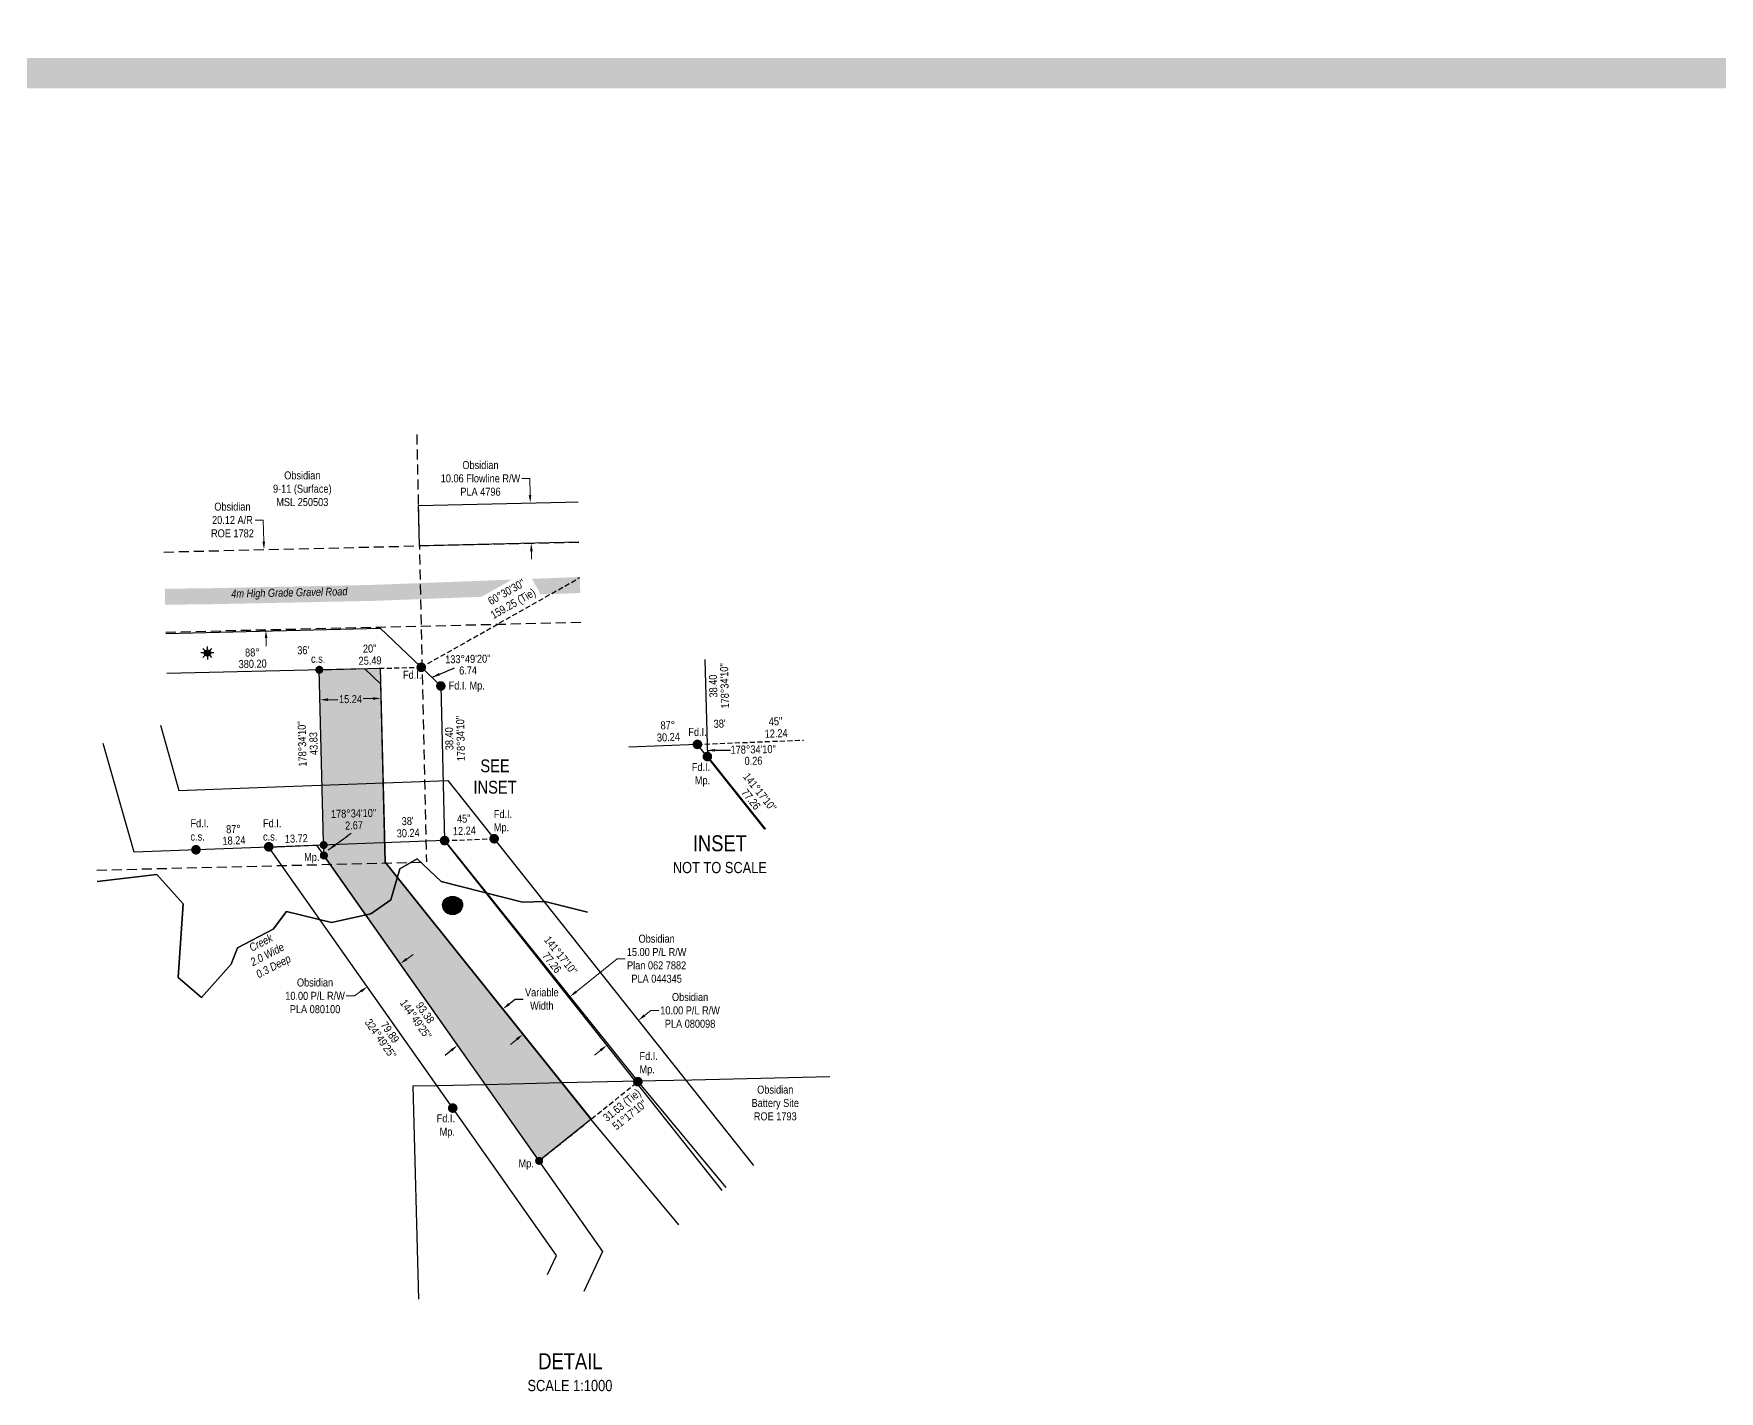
# Model space of a CAD drawing. Extents: x 617261 to 625157, y 5887535 to 5892459.
# Drawn here: x 620945 to 623051, y 5887535 to 5889232 of the extents above; entities that cross this region are included whole.
import ezdxf
from ezdxf.enums import TextEntityAlignment as Align

# ---------------------------------------------------------------- set-up
doc = ezdxf.new("R2010")
doc.units = 0
doc.header["$LTSCALE"] = 5
doc.header["$PDSIZE"] = 0.5
for name, pattern in [('foc-ACCESSROAD', [3.75, 2.5, -1.25]), ('foc-TIELINE', [1.875, 1.25, -0.625]), ('foc-TRAV', [1.875, 1.25, -0.625])]:
    doc.linetypes.add(name, pattern=pattern)
doc.layers.get('Defpoints').update_dxf_attribs({"color": 9})
for name, color, linetype in [('AS-ROADS', 254, 'Continuous'), ('C-AR', 13, 'foc-ACCESSROAD'), ('C-RW', 13, 'Continuous'), ('C-WS', 13, 'foc-ACCESSROAD'), ('C-WS-S', 8, 'Continuous'), ('DETAIL-T', 7, 'Continuous'), ('L-BD', 7, 'Continuous'), ('L-MON', 1, 'Continuous'), ('L-TIE', 7, 'foc-TIELINE'), ('P-CROSSINGS', 250, 'Continuous'), ('P-PROPOSED', 10, 'Continuous'), ('P-PROPOSED-H', 21, 'Continuous'), ('P-TRAV', 4, 'foc-TRAV'), ('P-TXT', 4, 'Continuous'), ('T-CREEK', 160, 'Continuous'), ('T-WATER-T', 170, 'Continuous')]:
    doc.layers.add(name, color=color, linetype=linetype)
for name, color, linetype, lineweight in [('C-AR-T', 13, 'Continuous', 9), ('C-RW-T', 13, 'Continuous', 9), ('C-WS-T', 13, 'Continuous', 9), ('T-TEXT', 48, 'Continuous', 18)]:
    doc.layers.add(name, color=color, linetype=linetype, lineweight=lineweight)
doc.layers.add('DISCLAIMER', color=7, linetype='Continuous', plot=False)
doc.styles.add('80CG', font='ARIALN.TTF', dxfattribs={"height": 10})
doc.styles.add('80L', font='ARIALN.TTF', dxfattribs={"height": 10})
doc.styles.add('Crossing', font='ARIALN.TTF', dxfattribs={"height": 10})
doc.styles.add('foc-LtypeFont', font='ARIALN.TTF', dxfattribs={"height": 7.35})
doc.linetypes.add('foc-TOPO-flowdirection-NOLINE', pattern='A,0,[">",foc-LtypeFont,S=0.3,R=0,X=0,Y=-0.945],-20,[">",foc-LtypeFont,S=0.3,R=0,X=0,Y=-0.945],0', length=20)
doc.dimstyles.new('Compass 5 000', dxfattribs={"dimscale": 5, "dimtxt": 9, "dimasz": 2, "dimexe": 0.2, "dimexo": 0.0625, "dimgap": 0.5, "dimtad": 0, "dimtih": 1, "dimtoh": 1, "dimzin": 0, "dimdsep": 46, "dimtxsty": '80CG', "dimcen": 0.1, "dimse1": 1, "dimse2": 1, "dimclrd": 256, "dimclrt": 256, "dimaunit": 1, "dimadec": 4, "dimazin": 0, "dimtfac": 0.06, "dimtofl": 0, "dimtmove": 0, "dimatfit": 1, "dimfxl": 0.2, "dimtolj": 1, "dimtzin": 0, "dimlwd": -1, "dimarcsym": 0})

# ---------------------------------------------------------------- blocks, each defined once
blk = doc.blocks.new('*D40')
at = {"layer": 'C-AR-T', "transparency": 16777216}
for p, q in [((621232, 5888623.8), (621222, 5888623.8)), ((621232.7, 5888596.9), (621232, 5888623.8)), ((621235.5, 5888476.3), (621235.8, 5888466.3))]:
    blk.add_line(p, q, dxfattribs=at)
for points in [[(621234.3, 5888596.9), (621231, 5888596.8), (621232.9, 5888586.9)], [(621237.2, 5888476.4), (621233.9, 5888476.3), (621235.3, 5888486.3)]]:
    blk.add_solid(points, dxfattribs=at)
at = {"layer": 'Defpoints', "color": 0, "transparency": 16777216}
for p in [(621231.8, 5888586.8), (621232.9, 5888586.9), (621234.1, 5888486.3)]:
    blk.add_point(p, dxfattribs=at)
at = {"layer": 'C-AR-T', "transparency": 16777216, "insert": (621193.5, 5888623.8), "char_height": 10, "attachment_point": 5, "style": '80CG', "bg_fill": 3, "box_fill_scale": 1.1, "bg_fill_color": 256, "bg_fill_true_color": 13158600, "bg_fill_transparency": 0}
blk.add_mtext('\\A1;Obsidian\\P20.12 A/R\\PROE 1782', dxfattribs=at)
blk = doc.blocks.new('*D41')
at = {"layer": 'C-RW-T', "transparency": 16777216}
for p, q in [((621708.4, 5888004.8), (621716.3, 5888011)), ((621716.3, 5888011), (621726.3, 5888011)), ((621653.6, 5887961.3), (621645.8, 5887955.1))]:
    blk.add_line(p, q, dxfattribs=at)
for points in [[(621707.4, 5888006.1), (621709.5, 5888003.5), (621700.6, 5887998.6)], [(621652.6, 5887962.6), (621654.6, 5887960), (621661.4, 5887967.5)]]:
    blk.add_solid(points, dxfattribs=at)
at = {"layer": 'Defpoints', "color": 0, "transparency": 16777216}
for p in [(621700.6, 5887998.6), (621708.3, 5887988.9), (621669.2, 5887957.8)]:
    blk.add_point(p, dxfattribs=at)
at = {"layer": 'C-RW-T', "transparency": 16777216, "insert": (621765.3, 5888011), "char_height": 10, "attachment_point": 5, "style": '80CG'}
blk.add_mtext('\\A1;Obsidian\\P10.00 P/L R/W\\PPLA 080098', dxfattribs=at)
blk = doc.blocks.new('*D42')
at = {"layer": 'C-RW-T', "transparency": 16777216}
for p, q in [((621411.2, 5888075.2), (621419.4, 5888081)), ((621345.8, 5888029.2), (621335.8, 5888029.2)), ((621354, 5888034.9), (621345.8, 5888029.2))]:
    blk.add_line(p, q, dxfattribs=at)
for points in [[(621410.3, 5888076.6), (621412.2, 5888073.9), (621403, 5888069.5)], [(621353, 5888036.3), (621355, 5888033.6), (621362.2, 5888040.7)]]:
    blk.add_solid(points, dxfattribs=at)
at = {"layer": 'Defpoints', "color": 0, "transparency": 16777216}
for p in [(621404.6, 5888067.3), (621362.2, 5888040.7), (621363.7, 5888038.5)]:
    blk.add_point(p, dxfattribs=at)
at = {"layer": 'C-RW-T', "transparency": 16777216, "insert": (621296.7, 5888029.2), "char_height": 10, "attachment_point": 5, "style": '80CG'}
blk.add_mtext('\\A1;Obsidian\\P10.00 P/L R/W\\PPLA 080100', dxfattribs=at)
blk = doc.blocks.new('*D43')
at = {"layer": 'C-RW-T', "transparency": 16777216}
for p, q in [((621622.8, 5888034.3), (621674.4, 5888075.6)), ((621674.4, 5888075.6), (621684.4, 5888075.6)), ((621548.7, 5887974.9), (621540.9, 5887968.6))]:
    blk.add_line(p, q, dxfattribs=at)
for points in [[(621621.8, 5888035.6), (621623.8, 5888033), (621615, 5888028)], [(621547.6, 5887976.2), (621549.7, 5887973.6), (621556.5, 5887981.1)]]:
    blk.add_solid(points, dxfattribs=at)
at = {"layer": 'Defpoints', "color": 0, "transparency": 16777216}
for p in [(621571.1, 5888082.8), (621512.6, 5888035.9), (621615, 5888028)]:
    blk.add_point(p, dxfattribs=at)
at = {"layer": 'C-RW-T', "transparency": 16777216, "insert": (621723.5, 5888075.6), "char_height": 10, "attachment_point": 5, "style": '80CG'}
blk.add_mtext('\\A1;Obsidian\\P15.00 P/L R/W\\PPlan 062 7882\\PPLA 044345', dxfattribs=at)
blk = doc.blocks.new('*D44')
at = {"layer": 'C-RW-T', "transparency": 16777216}
for p, q in [((621564.9, 5888675.8), (621554.9, 5888675.8)), ((621565.4, 5888655.2), (621564.9, 5888675.8)), ((621567.1, 5888584.9), (621567.3, 5888574.9))]:
    blk.add_line(p, q, dxfattribs=at)
for points in [[(621567, 5888655.2), (621563.7, 5888655.2), (621565.6, 5888645.2)], [(621568.7, 5888584.9), (621565.4, 5888584.9), (621566.8, 5888594.9)]]:
    blk.add_solid(points, dxfattribs=at)
at = {"layer": 'Defpoints', "color": 0, "transparency": 16777216}
for p in [(621537.9, 5888644.5), (621565.6, 5888645.2), (621539.1, 5888594.2)]:
    blk.add_point(p, dxfattribs=at)
at = {"layer": 'C-RW-T', "transparency": 16777216, "insert": (621503.4, 5888675.8), "char_height": 10, "attachment_point": 5, "style": '80CG'}
blk.add_mtext('\\A1;Obsidian\\P10.06 Flowline R/W\\PPLA 4796', dxfattribs=at)
blk = doc.blocks.new('xing2')
h = blk.add_hatch(color=50)
h.dxf.hatch_style = 1
edge = h.paths.add_edge_path()
edge.add_ellipse((0, 0), major_axis=(-12.5, 0), ratio=0.816297, start_angle=0, end_angle=360)
h = blk.add_hatch(color=250)
h.dxf.hatch_style = 1
edge = h.paths.add_edge_path()
edge.add_ellipse((0, -2), major_axis=(-12.5, 0), ratio=0.816297, start_angle=0, end_angle=180)
edge.add_line((12.5, -2), (12.5, 0))
edge.add_ellipse((0, 0), major_axis=(-12.5, 0), ratio=0.816297, start_angle=0, end_angle=180, ccw=False)
edge.add_line((-12.5, 0), (-12.5, -2))
at = {"color": 250}
blk.add_ellipse((0, 0), major_axis=(-12.5, 0), ratio=0.816297, dxfattribs=at)
blk.add_ellipse((0, -2), major_axis=(-12.5, 0), ratio=0.816297, start_param=0, end_param=3.141593, dxfattribs=at)
at = {"color": 250, "style": 'Crossing'}
blk.add_attdef('CROSSING', text='', height=9, dxfattribs=at).set_placement((0.1, 0), align=Align.MIDDLE_CENTER)
at = {"color": 250, "style": 'Crossing', "flags": 1}
for tag, p in [('OWNER', (0.1, -12.5)), ('DESCRIPTION', (0.1, -25.8)), ('LOCATION', (0.1, -39.3)), ('DWG_REF', (0.1, -52.8))]:
    blk.add_attdef(tag, text='', height=9, dxfattribs=at).set_placement(p, align=Align.MIDDLE_CENTER)
blk = doc.blocks.new('GAS')
h = blk.add_hatch(color=255)
h.dxf.hatch_style = 1
edge = h.paths.add_edge_path()
edge.add_arc((0, 0), 0.9, 0, 360)
for p, q in [((-0.81, 0), (-1.62, 0)), ((-0.57, 0.57), (-1.14, 1.14)), ((0, 0.81), (0, 1.62)), ((0.57, 0.57), (1.14, 1.14)), ((1.62, 0), (0.81, 0)), ((-0.57, -0.57), (-1.14, -1.14)), ((0, -0.81), (0, -1.62)), ((1.14, -1.14), (0.57, -0.57))]:
    blk.add_line(p, q)
blk.add_circle((0, 0), 0.8)
blk = doc.blocks.new('fdia')
at = {"color": 255, "const_width": 1}
blk.add_lwpolyline([(-0.5, 0, 1), (0.5, 0, 1)], format="xyb", close=True, dxfattribs=at)
blk = doc.blocks.new('Fdiaa')
blk.add_blockref('fdia', (0, 0))
blk = doc.blocks.new('fdib')
at = {"color": 1, "const_width": 1.6}
blk.add_lwpolyline([(-0.4, 0, 1), (0.4, 0, 1)], format="xyb", close=True, dxfattribs=at)
at = {"color": 1}
blk.add_circle((0, 0), 0.8, dxfattribs=at)
blk = doc.blocks.new('Fdibb')
blk.add_blockref('fdib', (0, 0))
blk = doc.blocks.new('fdicc')
for name in ['Fdibb', 'Fdiaa']:
    blk.add_blockref(name, (0, 0))
blk = doc.blocks.new('FDI')
blk.add_blockref('fdicc', (0, 0))
blk = doc.blocks.new('PLIA')
at = {"color": 255, "const_width": 1}
blk.add_lwpolyline([(-0.5, 0, 1), (0.5, 0, 1)], format="xyb", close=True, dxfattribs=at)
blk = doc.blocks.new('PLIAA')
blk.add_blockref('PLIA', (0, 0))
blk = doc.blocks.new('PLIB')
at = {"color": 1}
blk.add_circle((0, 0), 0.8, dxfattribs=at)
blk = doc.blocks.new('PLIBB')
blk.add_blockref('PLIB', (0, 0))
blk = doc.blocks.new('PLICC')
for name in ['PLIAA', 'PLIBB']:
    blk.add_blockref(name, (0, 0))
blk = doc.blocks.new('PLI')
blk.add_blockref('PLICC', (0, 0))
blk = doc.blocks.new('*D52')
at = {"layer": 'C-AR', "transparency": 16777216}
for p, q in [((621312.9, 5888399.3), (621325.1, 5888399.6)), ((621369.1, 5888400.7), (621357, 5888400.4))]:
    blk.add_line(p, q, dxfattribs=at)
for points in [[(621312.9, 5888401), (621313, 5888397.7), (621303, 5888399.1)], [(621369.1, 5888402.4), (621369.1, 5888399.1), (621379.1, 5888401)]]:
    blk.add_solid(points, dxfattribs=at)
at = {"layer": 'Defpoints', "color": 0, "transparency": 16777216}
for p in [(621303, 5888399.1), (621303, 5888395.4), (621379.2, 5888397.3)]:
    blk.add_point(p, dxfattribs=at)
at = {"layer": 'C-AR', "transparency": 16777216, "insert": (621341, 5888400), "char_height": 10, "attachment_point": 5, "style": '80CG'}
blk.add_mtext('\\A1;15.24', dxfattribs=at)
blk = doc.blocks.new('*D53')
at = {"layer": 'Defpoints', "color": 0, "transparency": 16777216}
for p in [(621531.2, 5888012.7), (621531.2, 5888012.7), (621474.7, 5887967.4)]:
    blk.add_point(p, dxfattribs=at)
at = {"layer": 'P-TXT', "transparency": 16777216}
for p, q in [((621539, 5888018.9), (621546.8, 5888025.2)), ((621546.8, 5888025.2), (621556.8, 5888025.2)), ((621466.9, 5887961.1), (621459.1, 5887954.9))]:
    blk.add_line(p, q, dxfattribs=at)
for points in [[(621538, 5888020.2), (621540.1, 5888017.6), (621531.2, 5888012.7)], [(621465.8, 5887962.4), (621467.9, 5887959.8), (621474.7, 5887967.4)]]:
    blk.add_solid(points, dxfattribs=at)
at = {"layer": 'P-TXT', "transparency": 16777216, "insert": (621580.1, 5888025.2), "char_height": 10, "attachment_point": 5, "style": '80CG'}
blk.add_mtext('\\A1;Variable\\PWidth', dxfattribs=at)
blk = doc.blocks.new('Disclaimer_Legal')
at = {"layer": 'DISCLAIMER', "color": 254, "flags": 128}
blk.add_lwpolyline([(-3612.9, -1104.6, 37.5, 37.5, 0), (4096.1, -1104.6, 37.5, 37.5, 0.414214), (4171.1, -1029.6, 37.5, 37.5, 0), (4171.1, 2078.7, 37.5, 0, 0.414214), (4096.1, 2153.7, 0, 0, 0), (-3612.9, 2153.7, 0, 0, 0.414214), (-3687.9, 2078.7, 0, 0, 0), (-3687.9, -1029.6, 0, 37.5, 0.414214)], format="xyseb", close=True, dxfattribs=at)

msp = doc.modelspace()

# ---------------------------------------------------------------- hatches: boundary and pattern name
at = {"layer": 'P-PROPOSED-H'}
h = msp.add_hatch(color=256, dxfattribs=at)
h.dxf.hatch_style = 1
h.paths.add_polyline_path([(621378.164, 5888438.53), (621384.219, 5888196.121), (621641.557, 5887875.072), (621576.698, 5887823.083), (621307.811, 5888204.587), (621302.014, 5888436.677)])

# ---------------------------------------------------------------- linework, layer by layer
at = {"layer": 'AS-ROADS', "const_width": 19.993, "flags": 128}
msp.add_lwpolyline([(621109.261, 5888528.025), (621158.957, 5888528.452), (621369.902, 5888532.802), (621627.801, 5888542.61)], dxfattribs=at)
at = {"layer": 'C-RW', "flags": 128}
for points in [[(621626.511, 5888596.326), (621427.095, 5888591.533), (621425.894, 5888641.857), (621609.551, 5888646.266), (621625.302, 5888646.644)], [(621110.367, 5888482.007), (621378.234, 5888488.528), (621453.888, 5888416.434), (621458.576, 5888223.266), (621699.906, 5887922.008), (621810.161, 5887789.734)], [(621751.411, 5887743.124), (621641.85, 5887874.566), (621384.242, 5888196.146), (621378.835, 5888418.915), (621358.747, 5888438.058), (621111.569, 5888432.041)], [(621783.95, 5888449.714), (621786.897, 5888328.277), (621859.754, 5888237.328)], [(621103.497, 5888367.306), (621126.695, 5888286.002), (621236.159, 5888290.047), (621462.722, 5888298.419), (621844.609, 5887817.064)], [(621805.472, 5887786.014), (621458.537, 5888223.277), (621238.927, 5888215.162), (621070.754, 5888208.948), (621032.053, 5888344.588)], [(621858.695, 5888237.328), (621774.511, 5888343.431), (621688.964, 5888339.914)], [(621587.178, 5887681.195), (621598.355, 5887704.91), (621468.747, 5887888.982), (621239.075, 5888215.168), (621298.654, 5888217.369), (621509.615, 5887917.758), (621655.965, 5887709.908), (621632.383, 5887659.869)], [(621426.218, 5887650.28), (621419.501, 5887916.667), (621449.308, 5887917.112), (621509.397, 5887918.509), (621605.285, 5887920.797), (621699.587, 5887922.958), (621767.384, 5887924.45), (621939.936, 5887928.316)]]:
    msp.add_lwpolyline(points, dxfattribs=at)
at = {"layer": 'C-WS', "flags": 128}
for points in [[(621423.757, 5888730.827), (621435.892, 5888196.507)], [(621107.919, 5888583.857), (621626.511, 5888596.324)], [(621628.928, 5888495.702), (621429.502, 5888490.914), (621377.846, 5888489.672), (621110.334, 5888483.4)], [(621024.144, 5888186.386), (621435.892, 5888196.507)]]:
    msp.add_lwpolyline(points, dxfattribs=at)
at = {"layer": 'L-TIE', "flags": 128}
for points in [[(621429.392, 5888439.777), (621627.579, 5888551.871)], [(621576.421, 5887822.878), (621700.057, 5887921.962)]]:
    msp.add_lwpolyline(points, dxfattribs=at)
at = {"layer": 'P-PROPOSED'}
msp.add_lwpolyline([(621378.164, 5888438.53), (621384.219, 5888196.121), (621641.557, 5887875.072), (621576.698, 5887823.083), (621307.811, 5888204.587), (621302.014, 5888436.677)], close=True, dxfattribs=at)
at = {"layer": 'P-TRAV', "flags": 128}
for points in [[(621376.917, 5888438.5), (621429.392, 5888439.777)], [(621774.511, 5888343.431), (621906.917, 5888348.874)], [(621458.537, 5888223.277), (621520.519, 5888225.568)]]:
    msp.add_lwpolyline(points, dxfattribs=at)
at = {"layer": 'T-CREEK', "flags": 128}
msp.add_lwpolyline([(621024.493, 5888172.004), (621099.022, 5888180.837), (621132.062, 5888144.132), (621125.727, 5888052.292), (621154.627, 5888027.117), (621192.072, 5888069.017), (621199.762, 5888089.407), (621244.272, 5888112.517), (621261.052, 5888134.747), (621317.102, 5888120.867), (621366.567, 5888131.522), (621391.372, 5888149.302), (621402.677, 5888187.932), (621424.307, 5888200.572), (621454.407, 5888172.002), (621555.902, 5888146.377), (621583.667, 5888147.117), (621637.197, 5888133.837)], dxfattribs=at)
at = {"layer": 'T-CREEK', "linetype": 'foc-TOPO-flowdirection-NOLINE', "flags": 128}
msp.add_lwpolyline([(621637.197, 5888133.837), (621583.667, 5888147.117), (621555.902, 5888146.377), (621454.407, 5888172.002), (621424.307, 5888200.572), (621402.677, 5888187.932), (621391.372, 5888149.302), (621366.567, 5888131.522), (621317.102, 5888120.867), (621261.052, 5888134.747), (621244.272, 5888112.517), (621199.762, 5888089.407), (621192.072, 5888069.017), (621154.627, 5888027.117), (621125.727, 5888052.292), (621132.062, 5888144.132), (621099.022, 5888180.837), (621024.493, 5888172.004)], dxfattribs=at)

# ---------------------------------------------------------------- block references
at = {"layer": 'Defpoints'}
msp.add_blockref('Disclaimer_Legal', (620967.596, 5890286.799), dxfattribs=at)
at = {"layer": 'L-MON'}
for name, p, xscale, yscale, zscale in [('PLI', (621302.014, 5888436.677), 4.998212649999997, 4.998212649999997, 4.998212649999997), ('FDI', (621429.392, 5888439.777), 4.998212649999997, 4.998212649999997, 4.998212649999997), ('FDI', (621453.888, 5888416.434), 4.998212649999997, 4.998212649999997, 4.998212649999997), ('FDI', (621774.511, 5888343.431), 4.99821265, 4.99821265, 4.99821265), ('FDI', (621786.897, 5888328.277), 4.99821265, 4.99821265, 4.99821265), ('FDI', (621458.537, 5888223.277), 4.99821265, 4.99821265, 4.99821265), ('FDI', (621520.519, 5888225.568), 4.998212649999997, 4.998212649999997, 4.998212649999997), ('FDI', (621147.922, 5888211.787), 4.998212649999997, 4.998212649999997, 4.998212649999997), ('FDI', (621238.857, 5888215.477), 4.998212649999997, 4.998212649999997, 4.998212649999997), ('PLI', (621307.484, 5888217.696), 4.998212649999997, 4.998212649999997, 4.998212649999997), ('PLI', (621307.782, 5888204.592), 4.998212649999997, 4.998212649999997, 4.998212649999997), ('FDI', (621700.057, 5887921.962), 4.998212649999997, 4.998212649999997, 4.998212649999997), ('FDI', (621468.747, 5887888.982), 4.998212649999997, 4.998212649999997, 4.998212649999997), ('PLI', (621576.682, 5887823.062), 4.998212649999997, 4.998212649999997, 4.998212649999997)]:
    msp.add_blockref(name, p, dxfattribs=dict(at, xscale=xscale, yscale=yscale, zscale=zscale))
at = {"layer": 'P-CROSSINGS', "xscale": 0.99964253, "yscale": 0.99964253, "zscale": 0.99964253}
msp.add_blockref('xing2', (621468.571, 5888143.338), dxfattribs=at).add_auto_attribs({'CROSSING': 'X1'})

# ---------------------------------------------------------------- texts
at = {"layer": 'C-WS-T', "insert": (621871.745, 5887895.295), "char_height": 10, "width": 78.99495, "attachment_point": 5, "style": '80CG'}
msp.add_mtext('\\A1;Obsidian\\PBattery Site\\PROE 1793', dxfattribs=at)
at = {"layer": 'DETAIL-T', "color": 3, "style": '80CG'}
for s, insert, char_height, width, attachment_point in [('SEE\\PINSET', (621521.646, 5888303.204), 16, 63.63613, 5), ('INSET\\P{\\H0.7x;NOT TO SCALE}', (621802.518, 5888206.119), 19.99285, 116.93308, 5), ('\\pi74.104;DETAIL\\P\\pi60.627;{\\H0.7x;SCALE 1:1000}', (621501.52, 5887582.646), 20, 225.8342, 1)]:
    msp.add_mtext(s, dxfattribs=dict(at, insert=insert, char_height=char_height, width=width, attachment_point=attachment_point))
at = {"layer": 'L-BD', "style": '80L'}
for s, height, rotation, p in [('88°', 9.9964, 1.383, (621218.408, 5888458.373)), ("36'", 9.9964, 1.4093, (621281.932, 5888461.17)), ("20''", 9.9964, 1.4093, (621365.065, 5888463.193)), ('380.20', 9.9964, 1.383, (621218.752, 5888444.133)), ('25.49', 9.9964, 1.4093, (621365.434, 5888448.203)), ("133°49'20''", 9.99643, 1.007739, (621487.703, 5888450.211)), ('6.74', 9.9964, 1.007739, (621487.953, 5888435.968)), ("178°34'10''", 9.99643, 91.4309, (621808.375, 5888416.666)), ('38.40', 9.9964, 91.4309, (621794.135, 5888416.31)), ("178°34'10''", 9.99643, 91.4309, (621478.581, 5888350.858)), ("38'", 9.9964, 2.3542, (621802.291, 5888369.368)), ("45''", 9.9964, 2.3542, (621872.256, 5888372.245)), ("178°34'10''", 9.99643, 91.4309, (621280.577, 5888344.102)), ('43.83', 9.9964, 91.4309, (621294.818, 5888344.458)), ('38.40', 9.9964, 91.4309, (621464.341, 5888350.502)), ('30.24', 9.9964, 2.3542, (621738.199, 5888352.475)), ('87%%D', 9.9964, 2.3542, (621737.583, 5888367.457)), ('12.24', 9.9964, 2.3542, (621872.872, 5888357.263)), ("178°34'10''", 9.99643, 1.007739, (621844.297, 5888337.208)), ('0.26', 9.9964, 1.007739, (621844.547, 5888322.965)), ("141°17'10''", 9.99643, 308.714, (621852.553, 5888283.796)), ('77.26', 9.9964, 308.714, (621841.438, 5888274.887)), ("178°34'10''", 9.99643, 1.4309, (621344.975, 5888257.233)), ("38'", 9.9964, 2.3542, (621412.482, 5888247.689)), ("45''", 9.9964, 2.3542, (621482.638, 5888250.573)), ('18.24', 9.9964, 2.3542, (621195.375, 5888223.452)), ('87°', 9.9964, 2.3542, (621194.789, 5888237.685)), ('13.72', 9.9964, 2.3542, (621273.333, 5888225.9)), ('2.67', 9.9964, 1.4309, (621345.35, 5888242.243)), ('30.24', 9.9964, 2.3542, (621413.098, 5888232.707)), ('12.24', 9.9964, 2.3542, (621483.254, 5888235.591)), ("141°17'10''", 9.99643, 308.714, (621603.772, 5888079.774)), ('77.26', 9.9964, 308.714, (621592.657, 5888070.865)), ("144°49'25''", 9.99643, 305.1499, (621422.707, 5887999.949)), ('93.38', 9.9964, 305.1499, (621434.354, 5888008.15)), ("324°49'25''", 9.99643, 305.1499, (621378.713, 5887975.612)), ('79.89', 9.9964, 305.1499, (621390.361, 5887983.813)), ('31.63 (Tie)', 9.99643, 38.7164, (621680.864, 5887891.712)), ("51°17'10''", 9.9964, 38.7164, (621689.774, 5887880.598))]:
    msp.add_text(s, height=height, rotation=rotation, dxfattribs=at).set_placement(p, align=Align.MIDDLE)
at = {"layer": 'L-MON', "attachment_point": 1, "style": '80L'}
for s, width, insert, char_height in [('c.s.', 22.04407, (621291.687, 5888455.449), 9.9964), ('Fd.I. ', 22.04407, (621406.674, 5888435.411), 9.9964), ('Fd.I. Mp.', 51.48343, (621463.642, 5888422.03), 9.9964), ('\\pi1.0693;Fd.I.', 22.04407, (621762.079, 5888364.021), 9.99643), ('\\pi1.0693;Fd.I.\\P\\pi4.7856;Mp.', 22.04407, (621766.482, 5888320.208), 9.99643), ('Fd.I.\\Pc.s.', 22.04407, (621141.026, 5888249.897), 9.9964), ('Fd.I.\\Pc.s.', 22.04407, (621231.738, 5888249.897), 9.9964), ('Fd.I.\\PMp.', 22.04407, (621520.099, 5888261.441), 9.9964), ('Mp.', 18.21733, (621283.024, 5888207.681), 9.9964), ('Fd.I.\\PMp.', 22.04407, (621702.139, 5887959.091), 9.9964), ('\\pi1.0693;Fd.I.\\P\\pi4.7856;Mp.', 22.04407, (621447.61, 5887881.133), 9.99643), ('Mp.', 18.21733, (621551.008, 5887824.856), 9.9964)]:
    msp.add_mtext_dynamic_manual_height_columns(s, width=width, gutter_width=50, heights=[0], dxfattribs=dict(at, insert=insert, char_height=char_height))
at = {"layer": 'T-WATER-T', "insert": (621205.928, 5888089.327), "char_height": 9.99643, "attachment_point": 1, "rotation": 27.438753, "style": '80L'}
msp.add_mtext_dynamic_manual_height_columns('\\pi8.1181;{\\fArial Narrow|b0|i1|c0|p34;Creek\\P\\pi1.0572;2.0 Wide\\P\\pi0.46399;0.3 Deep}', width=46.34829, gutter_width=50, heights=[0], dxfattribs=at)

# ---------------------------------------------------------------- dimensions: what is measured, and where the dimension line sits
at = {"layer": 'C-AR'}
dim = msp.add_aligned_dim(p1=(621379.193, 5888397.344), p2=(621303.044, 5888395.442), distance=-3.656, text='15.24', dimstyle='Compass 5 000', dxfattribs=at)
dim.commit()
dim.dimension.update_dxf_attribs({"geometry": '*D52', "text_midpoint": (621341.027, 5888400.048)})
at = {"layer": 'C-RW-T'}
for base, p1, p2, angle, text, picture, middle in [((621565.619, 5888645.211), (621539.11, 5888594.225), (621537.902, 5888644.546), 91.375338, 'Obsidian\\P10.06 Flowline R/W\\PPLA 4796', '*D44', (621503.39, 5888675.834)), ((621614.995, 5888028.005), (621512.585, 5888035.931), (621571.097, 5888082.804), 38.697246, 'Obsidian\\P15.00 P/L R/W\\PPlan 062 7882\\PPLA 044345', '*D43', (621723.48, 5888075.588))]:
    dim = msp.add_linear_dim(base=base, p1=p1, p2=p2, angle=angle, text=text, dimstyle='Compass 5 000', dxfattribs=at)
    dim.commit()
    dim.dimension.update_dxf_attribs({"geometry": picture, "text_midpoint": middle, "dimtype": 161})
for p1, p2, distance, text, picture, middle in [((621404.606, 5888067.266), (621363.738, 5888038.475), -2.72, 'Obsidian\\P10.00 P/L R/W\\PPLA 080100', '*D42', (621296.736, 5888029.179)), ((621669.152, 5887957.826), (621708.296, 5887988.881), 12.403, 'Obsidian\\P10.00 P/L R/W\\PPLA 080098', '*D41', (621765.342, 5888011.028))]:
    dim = msp.add_aligned_dim(p1=p1, p2=p2, distance=distance, text=text, dimstyle='Compass 5 000', dxfattribs=at)
    dim.commit()
    dim.dimension.update_dxf_attribs({"geometry": picture, "text_midpoint": middle})
at = {"layer": 'P-TXT'}
dim = msp.add_linear_dim(base=(621531.225, 5888012.662), p1=(621474.679, 5887967.376), p2=(621531.22, 5888012.669), angle=38.697246, text='Variable\\PWidth', dimstyle='Compass 5 000', dxfattribs=at)
dim.commit()
dim.dimension.update_dxf_attribs({"geometry": '*D53', "text_midpoint": (621580.071, 5888025.166), "dimtype": 161})

# ---------------------------------------------------------------- leaders
at = {"layer": 'L-BD', "path_type": 1}
for points in [[(621442.942, 5888427.419), (621471.088, 5888438.937)], [(621786.488, 5888335.94), (621815.791, 5888336.364)], [(621313.269, 5888211.706), (621341.8, 5888232.507)]]:
    msp.add_leader(points, dimstyle='Compass 5 000', override={"dimgap": 0.5, "dimtad": 0}, dxfattribs=at)

# ---------------------------------------------------------------- next in the draw order: texts
at = {"layer": 'L-BD', "insert": (621533.417, 5888538.331), "char_height": 9.99643, "width": 61.55139, "attachment_point": 2, "rotation": 29.4923, "style": '80L', "bg_fill": 2}
msp.add_mtext("60°30'30'' \\P159.25 (Tie)", dxfattribs=at)

# ---------------------------------------------------------------- next in the draw order: dimensions: what is measured, and where the dimension line sits
at = {"layer": 'C-AR-T'}
dim = msp.add_linear_dim(base=(621232.915, 5888586.861), p1=(621234.148, 5888486.303), p2=(621231.779, 5888586.834), angle=91.349499, text='Obsidian\\P20.12 A/R\\PROE 1782', dimstyle='Compass 5 000', override={"dimtfill": 1}, dxfattribs=at)
dim.commit()
dim.dimension.update_dxf_attribs({"geometry": '*D40', "text_midpoint": (621193.543, 5888623.771), "dimtype": 161})

# ---------------------------------------------------------------- next in the draw order: block references
at = {"layer": 'C-WS-S', "xscale": 4.998212649999997, "yscale": 4.998212649999997, "zscale": 4.998212649999997}
msp.add_blockref('GAS', (621162.197, 5888457.712), dxfattribs=at)

# ---------------------------------------------------------------- next in the draw order: texts
at = {"layer": 'C-WS-T', "insert": (621280.782, 5888662.853), "char_height": 10, "width": 78.99495, "attachment_point": 5, "style": '80CG'}
msp.add_mtext('\\A1;Obsidian\\P9-11 (Surface)\\PMSL 250503', dxfattribs=at)
at = {"layer": 'T-TEXT', "insert": (621191.609, 5888536.751), "char_height": 10, "attachment_point": 1, "rotation": 1.181357, "style": '80L'}
msp.add_mtext_dynamic_manual_height_columns('\\pi0.31262;{\\fArial Narrow|b0|i1|c0|p34;4m High Grade Gravel Road}', width=145.8367, gutter_width=50, heights=[0], dxfattribs=at)

doc.saveas('drawing.dxf')
